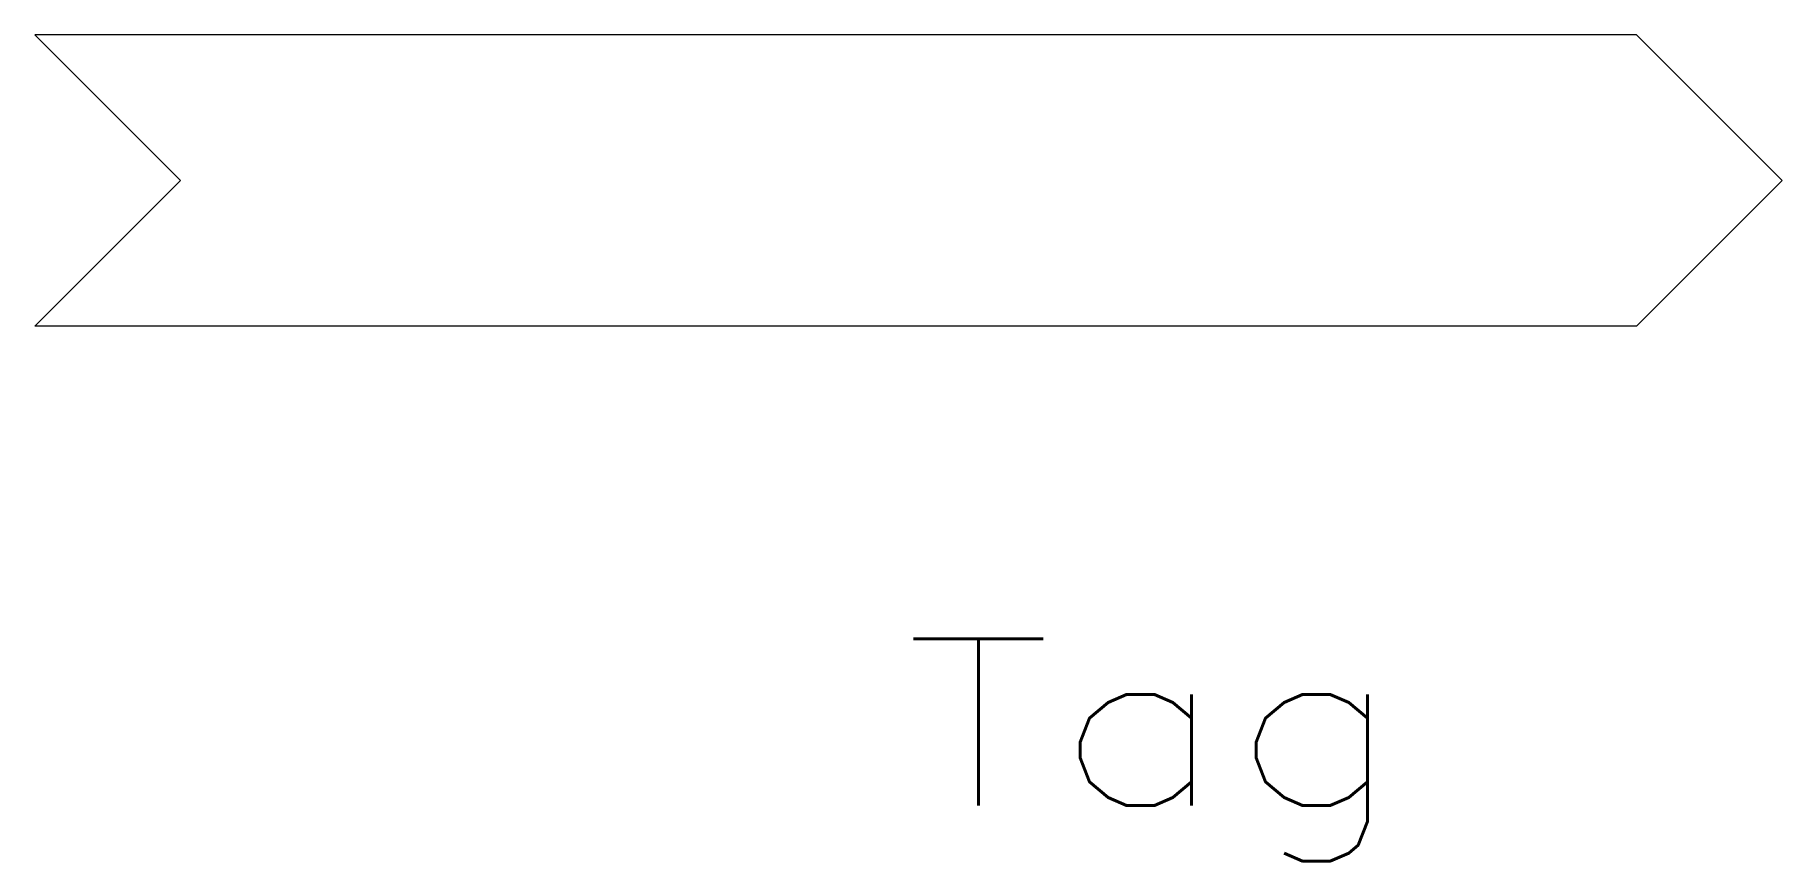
# Model space of a CAD drawing. Header units: inches. Extents: x -9.9 to 10.1, y -7.7 to 1.8.
import ezdxf
from ezdxf.enums import TextEntityAlignment as Align

# ---------------------------------------------------------------- set-up
doc = ezdxf.new("R2010")
doc.units = ezdxf.units.IN
doc.header["$MEASUREMENT"] = 0
doc.layers.get('0').update_dxf_attribs({"lineweight": 0})
doc.styles.get("Standard").update_dxf_attribs({"font": 'TXT.SHX'})

msp = doc.modelspace()

# ---------------------------------------------------------------- linework, layer by layer
at = {"color": 7, "linetype": 'Continuous'}
for p, q in [((8.392, 1.806), (-9.943, 1.806)), ((-9.943, 1.806), (-8.276, 0.139)), ((10.058, 0.139), (8.392, 1.806)), ((-8.276, 0.139), (-9.943, -1.528)), ((10.058, 0.139), (8.392, -1.528)), ((8.392, -1.528), (-9.943, -1.528))]:
    msp.add_line(p, q, dxfattribs=at)

# ---------------------------------------------------------------- texts
at = {"color": 7, "linetype": 'Continuous', "width": 1.166667}
msp.add_text('Tag', height=1.908, dxfattribs=at).set_placement((0.011, -7.017), (5.735, -7.017), align=Align.FIT)

doc.saveas('drawing.dxf')
